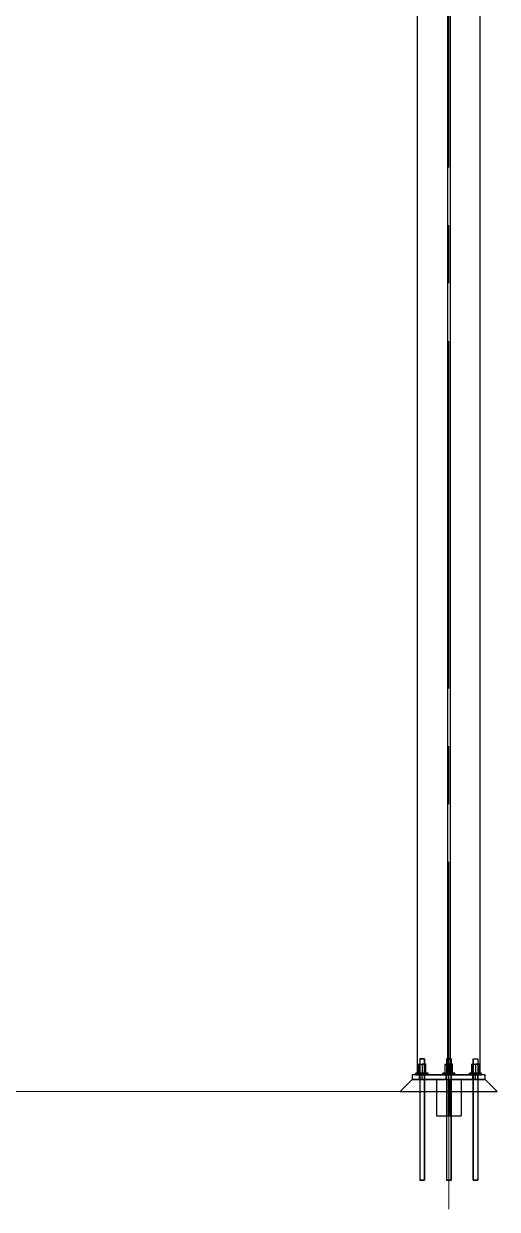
# Model space of a CAD drawing. Header units: metres. Extents: x 0 to 63075, y 0 to 44550.
# Drawn here: x 33400 to 35351, y 10661 to 15538 of the extents above; entities that cross this region are included whole.
import ezdxf

# ---------------------------------------------------------------- set-up
doc = ezdxf.new("R2010")
doc.units = ezdxf.units.M
doc.header["$LTSCALE"] = 75
doc.linetypes.add('CENTER2', pattern=[28.575, 19.05, -3.175, 3.175, -3.175])
for name, color, linetype in [('SC1', 7, 'CENTER2'), ('SDM', 7, 'Continuous'), ('SL1', 8, 'Continuous')]:
    doc.layers.add(name, color=color, linetype=linetype)

# ---------------------------------------------------------------- blocks, each defined once
blk = doc.blocks.new('A$C916a30d5')
at = {"layer": 'SL1'}
for p, q in [((72, 440.3), (72, 9396.4)), ((194.8, 9396.4), (194.8, 434)), ((205.2, 9396.4), (205.2, 434)), ((328, 5155), (328, 440.3)), ((80.5, 500), (80.5, 478.3)), ((80.5, 500), (99.5, 500)), ((80.5, 500), (80.5, 0)), ((99.5, 500), (80.5, 500)), ((99.5, 500), (99.5, 478.3)), ((99.5, 0), (99.5, 500)), ((190.5, 500), (190.5, 478.3)), ((190.5, 500), (209.5, 500)), ((190.5, 500), (190.5, 0)), ((209.5, 500), (190.5, 500)), ((209.5, 500), (209.5, 478.3)), ((209.5, 0), (209.5, 500)), ((300.5, 500), (300.5, 478.3)), ((300.5, 500), (319.5, 500)), ((300.5, 0), (300.5, 500)), ((300.5, 500), (319.5, 500)), ((319.5, 500), (319.5, 478.3)), ((319.5, 500), (319.5, 0)), ((115, 440.3), (65, 440.3)), ((65, 440.3), (65, 434)), ((65, 434), (65, 440.3)), ((65, 440.3), (115, 440.3)), ((72, 440.3), (72, 434)), ((74.2, 478.3), (105.8, 478.3)), ((74.2, 478.3), (74.2, 440.3)), ((74.2, 478.3), (105.8, 478.3)), ((74.2, 478.3), (74.2, 440.3)), ((74.2, 440.3), (105.8, 440.3)), ((74.2, 440.3), (105.8, 440.3)), ((79.9, 434), (79.9, 440.3)), ((79.9, 434), (79.9, 440.3)), ((80.1, 478.3), (80.1, 440.3)), ((80.1, 478.3), (80.1, 440.3)), ((80.1, 440.3), (81.1, 440.3)), ((80.3, 440.3), (80.1, 440.3)), ((80.1, 440.3), (81.1, 440.3)), ((81.1, 440.3), (80.1, 440.3)), ((81.1, 440.3), (80.3, 440.3)), ((80.5, 478.3), (80.5, 365)), ((105.8, 478.3), (90, 478.3)), ((90, 478.3), (90, 440.3)), ((90, 478.3), (90, 440.3)), ((90, 434), (90, 440.3)), ((90, 434), (90, 440.3)), ((99.9, 440.3), (98.9, 440.3)), ((98.9, 440.3), (99.9, 440.3)), ((99.9, 440.3), (98.9, 440.3)), ((98.9, 440.3), (99.9, 440.3)), ((99.5, 478.3), (99.5, 365)), ((99.9, 478.3), (99.9, 440.3)), ((99.9, 478.3), (99.9, 440.3)), ((100.1, 434), (100.1, 440.3)), ((100.1, 434), (100.1, 440.3)), ((105.8, 440.3), (105.8, 478.3)), ((105.8, 440.3), (105.8, 478.3)), ((115, 434), (115, 440.3)), ((115, 434), (115, 440.3)), ((225, 440.3), (175, 440.3)), ((175, 440.3), (175, 434)), ((175, 434), (175, 440.3)), ((175, 440.3), (225, 440.3)), ((184.2, 478.3), (215.8, 478.3)), ((184.2, 478.3), (184.2, 440.3)), ((184.2, 478.3), (215.8, 478.3)), ((184.2, 478.3), (184.2, 440.3)), ((184.2, 440.3), (215.8, 440.3)), ((184.2, 440.3), (215.8, 440.3)), ((189.9, 434), (189.9, 440.3)), ((189.9, 434), (189.9, 440.3)), ((190.1, 478.3), (190.1, 440.3)), ((190.1, 478.3), (190.1, 440.3)), ((190.1, 440.3), (191.1, 440.3)), ((190.3, 440.3), (190.1, 440.3)), ((190.1, 440.3), (191.1, 440.3)), ((191.1, 440.3), (190.1, 440.3)), ((191.1, 440.3), (190.3, 440.3)), ((190.5, 478.3), (190.5, 365)), ((215.8, 478.3), (200, 478.3)), ((200, 478.3), (200, 440.3)), ((200, 478.3), (200, 440.3)), ((200, 434), (200, 440.3)), ((200, 434), (200, 440.3)), ((209.9, 440.3), (208.9, 440.3)), ((208.9, 440.3), (209.9, 440.3)), ((209.9, 440.3), (208.9, 440.3)), ((208.9, 440.3), (209.9, 440.3)), ((209.5, 478.3), (209.5, 365)), ((209.9, 478.3), (209.9, 440.3)), ((209.9, 478.3), (209.9, 440.3)), ((210.1, 434), (210.1, 440.3)), ((210.1, 434), (210.1, 440.3)), ((215.8, 440.3), (215.8, 478.3)), ((215.8, 440.3), (215.8, 478.3)), ((225, 434), (225, 440.3)), ((225, 434), (225, 440.3)), ((335, 440.3), (285, 440.3)), ((285, 440.3), (285, 434)), ((285, 434), (285, 440.3)), ((285, 440.3), (335, 440.3)), ((294.2, 478.3), (325.8, 478.3)), ((294.2, 478.3), (294.2, 440.3)), ((294.2, 478.3), (325.8, 478.3)), ((294.2, 478.3), (294.2, 440.3)), ((294.2, 440.3), (325.8, 440.3)), ((294.2, 440.3), (325.8, 440.3)), ((299.9, 434), (299.9, 440.3)), ((299.9, 434), (299.9, 440.3)), ((300.1, 478.3), (300.1, 440.3)), ((300.1, 478.3), (300.1, 440.3)), ((300.1, 440.3), (301.1, 440.3)), ((300.3, 440.3), (300.1, 440.3)), ((300.1, 440.3), (301.1, 440.3)), ((301.1, 440.3), (300.1, 440.3)), ((301.1, 440.3), (300.3, 440.3)), ((300.5, 478.3), (300.5, 365)), ((325.8, 478.3), (310, 478.3)), ((310, 478.3), (310, 440.3)), ((310, 478.3), (310, 440.3)), ((310, 434), (310, 440.3)), ((310, 434), (310, 440.3)), ((319.9, 440.3), (318.9, 440.3)), ((318.9, 440.3), (319.9, 440.3)), ((319.9, 440.3), (318.9, 440.3)), ((318.9, 440.3), (319.9, 440.3)), ((319.5, 478.3), (319.5, 365)), ((319.9, 478.3), (319.9, 440.3)), ((319.9, 478.3), (319.9, 440.3)), ((320.1, 434), (320.1, 440.3)), ((320.1, 434), (320.1, 440.3)), ((325.8, 440.3), (325.8, 478.3)), ((325.8, 440.3), (325.8, 478.3)), ((328, 440.3), (328, 434)), ((335, 434), (335, 440.3)), ((335, 434), (335, 440.3)), ((50, 415), (0, 365)), ((350, 434), (50, 434)), ((50, 434), (50, 415)), ((50, 415), (350, 415)), ((350, 415), (50, 415)), ((65, 434), (115, 434)), ((65, 434), (115, 434)), ((72, 434), (328, 434)), ((79.9, 415), (79.9, 434)), ((79.9, 415), (79.9, 434)), ((90, 415), (90, 434)), ((90, 415), (90, 434)), ((100.1, 415), (100.1, 434)), ((100.1, 415), (100.1, 434)), ((251, 415), (149, 415)), ((149, 415), (149, 265)), ((175, 434), (225, 434)), ((175, 434), (225, 434)), ((189.9, 415), (189.9, 434)), ((189.9, 415), (189.9, 434)), ((197.1, 415), (197.1, 265)), ((200, 415), (200, 434)), ((200, 415), (200, 434)), ((202.9, 415), (202.9, 265)), ((210.1, 415), (210.1, 434)), ((210.1, 415), (210.1, 434)), ((251, 415), (251, 365)), ((285, 434), (335, 434)), ((285, 434), (335, 434)), ((299.9, 415), (299.9, 434)), ((299.9, 415), (299.9, 434)), ((310, 415), (310, 434)), ((310, 415), (310, 434)), ((320.1, 415), (320.1, 434)), ((320.1, 415), (320.1, 434)), ((350, 415), (350, 434)), ((400, 365), (350, 415)), ((0, 365), (400, 365)), ((80.5, 365), (80.5, 0)), ((99.5, 365), (99.5, 0)), ((149, 365), (149, 265)), ((190.5, 365), (190.5, 0)), ((209.5, 365), (209.5, 0)), ((251, 365), (251, 265)), ((300.5, 365), (300.5, 0)), ((319.5, 365), (319.5, 0)), ((149, 265), (190.5, 265)), ((190.5, 265), (209.5, 265)), ((209.5, 265), (251, 265)), ((80.5, 0), (81.8, 0)), ((99.5, 0), (80.5, 0)), ((81.8, 0), (99.5, 0)), ((190.5, 0), (191.8, 0)), ((209.5, 0), (190.5, 0)), ((191.8, 0), (209.5, 0)), ((300.5, 0), (319.5, 0)), ((319.5, 0), (300.5, 0)), ((318.2, 0), (301.8, 0))]:
    blk.add_line(p, q, dxfattribs=at)

msp = doc.modelspace()

# ---------------------------------------------------------------- linework, layer by layer
at = {"layer": 'SC1', "lineweight": 0}
msp.add_line((35150.5, 10661.1), (35150.5, 22305.9), dxfattribs=at)
at = {"layer": 'SDM', "lineweight": 0}
msp.add_line((32033.5, 11145.4), (34950.5, 11145.4), dxfattribs=at)

# ---------------------------------------------------------------- block references
at = {"layer": 'SDM'}
msp.add_blockref('A$C916a30d5', (34950.5, 10780.4), dxfattribs=at)

doc.saveas('drawing.dxf')
